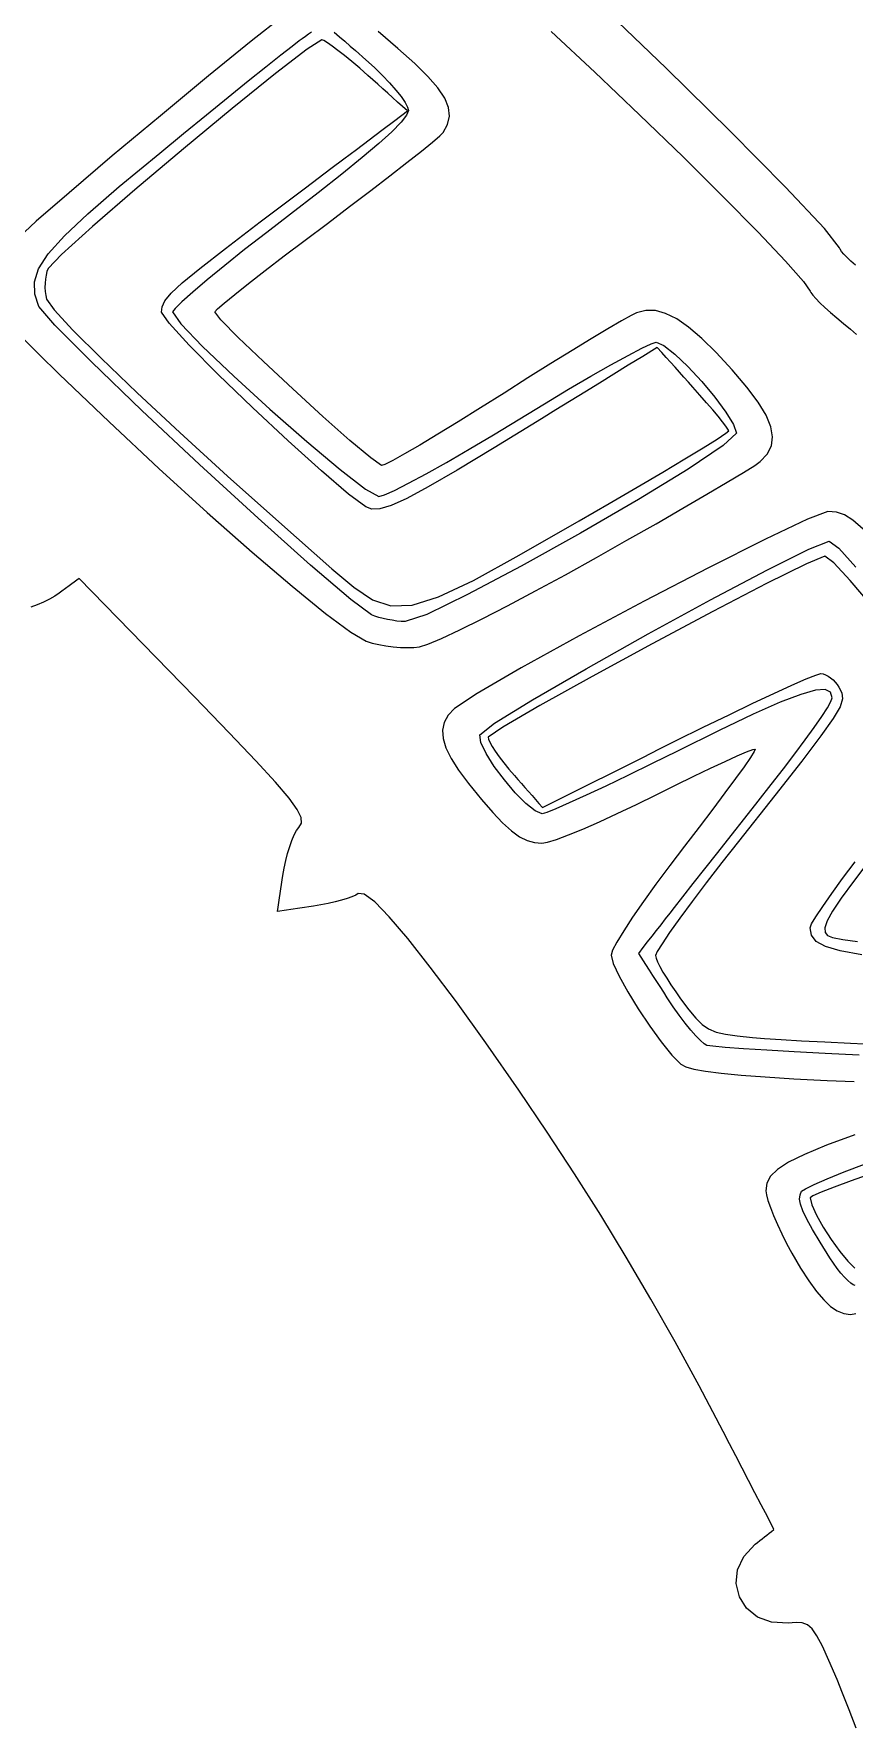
# Model space of a CAD drawing. Extents: x 0.3 to 13.7, y 0.1 to 13.4.
# Drawn here: x 10.052 to 11.289, y 8.444 to 10.998 of the extents above; entities that cross this region are included whole.
import ezdxf

# ---------------------------------------------------------------- set-up
doc = ezdxf.new("R2010")
doc.units = 0
doc.layers.get('0').update_dxf_attribs({"linetype": 'CONTINUOUS'})

msp = doc.modelspace()

# ---------------------------------------------------------------- linework, layer by layer
at = {"color": 0}
for points in [[(11.2905, 10.6492), (11.2839, 10.6553), (11.2781, 10.6608), (11.2733, 10.6658), (11.2696, 10.67), (11.2674, 10.6733), (11.2665, 10.6755), (11.2442, 10.7044), (11.1853, 10.7668), (11.1018, 10.8512), (11.0054, 10.9461), (10.908, 11.0399)], [(10.4282, 11.0254), (10.3796, 10.987), (10.3151, 10.9346), (10.2427, 10.8747), (10.1701, 10.8139), (10.1051, 10.7586), (10.0556, 10.7154), (10.0294, 10.6908)], [(10.0366, 10.5381), (10.0595, 10.515), (10.0901, 10.4851), (10.1654, 10.4129), (10.2406, 10.3426), (10.3133, 10.2765), (10.381, 10.2166), (10.4413, 10.1652), (10.4917, 10.1242), (10.5298, 10.0959), (10.5532, 10.0824), (10.5622, 10.0796), (10.5723, 10.0772), (10.5828, 10.0753), (10.5938, 10.0739), (10.6045, 10.073), (10.615, 10.0727), (10.6247, 10.073), (10.6334, 10.074), (10.6458, 10.0778), (10.6664, 10.0865), (10.6941, 10.0994), (10.7277, 10.1161), (10.7662, 10.1358), (10.8085, 10.1582), (10.8535, 10.1826), (10.9, 10.2084), (10.9, 10.2084), (10.9461, 10.2345), (10.99, 10.2595), (11.0304, 10.2828), (11.0666, 10.3038), (11.0973, 10.322), (11.1217, 10.3367), (11.1387, 10.3473), (11.1472, 10.3533), (11.1577, 10.3645), (11.164, 10.3768), (11.1658, 10.3903), (11.1631, 10.4056), (11.1558, 10.4229), (11.1437, 10.4427), (11.1267, 10.4654), (11.1047, 10.4913), (11.0807, 10.5174), (11.0589, 10.5388), (11.0391, 10.5557), (11.0211, 10.5682), (11.0044, 10.5764), (10.989, 10.5807), (10.9746, 10.5809), (10.9607, 10.5776), (10.9524, 10.5736), (10.9377, 10.5653), (10.9174, 10.5534), (10.8924, 10.5384), (10.8633, 10.5207), (10.8312, 10.5008), (10.7968, 10.4792), (10.7608, 10.4564), (10.7252, 10.434), (10.6916, 10.4131), (10.6609, 10.3943), (10.6337, 10.378), (10.6109, 10.3647), (10.5932, 10.3548), (10.5813, 10.3488), (10.5761, 10.3471), (10.5598, 10.3586), (10.5286, 10.385), (10.4876, 10.4212), (10.4424, 10.4626), (10.3981, 10.5039), (10.3602, 10.5404), (10.3339, 10.5671), (10.3247, 10.579), (10.3287, 10.5833), (10.339, 10.5922), (10.355, 10.6052), (10.3758, 10.6217), (10.4009, 10.6413), (10.4295, 10.6633), (10.4609, 10.6871), (10.4945, 10.7123), (10.5281, 10.7377), (10.5598, 10.7618), (10.5889, 10.7841), (10.6145, 10.804), (10.6362, 10.8211), (10.6529, 10.8346), (10.6642, 10.8442), (10.6693, 10.8491), (10.6758, 10.8614), (10.6785, 10.8738), (10.6771, 10.8869), (10.6714, 10.9009), (10.6612, 10.9165), (10.6462, 10.9339), (10.6262, 10.9536), (10.6009, 10.9762), (10.571, 11.0015)], [(10.5048, 11.0007), (10.5128, 10.9937), (10.5208, 10.9868), (10.5288, 10.9797), (10.5368, 10.9728), (10.5527, 10.9588), (10.5656, 10.9472), (10.5776, 10.9355), (10.5884, 10.9241), (10.5979, 10.9134), (10.6057, 10.9034), (10.6116, 10.8948), (10.6153, 10.8876), (10.6166, 10.8823), (10.6139, 10.8753), (10.6055, 10.8647), (10.5915, 10.8505), (10.5721, 10.8327), (10.547, 10.8114), (10.5164, 10.7866), (10.4804, 10.7582), (10.4389, 10.7262), (10.4032, 10.6988), (10.3698, 10.6728), (10.3397, 10.6487), (10.3133, 10.6272), (10.2916, 10.6087), (10.2751, 10.5942), (10.2648, 10.584), (10.2611, 10.5788), (10.2735, 10.5608), (10.3064, 10.5265), (10.3533, 10.4817), (10.4078, 10.432), (10.4633, 10.3833), (10.5136, 10.3414), (10.552, 10.3118), (10.5722, 10.3007), (10.5806, 10.3031), (10.5958, 10.3098), (10.617, 10.3205), (10.6434, 10.3347), (10.6741, 10.3519), (10.7082, 10.3717), (10.745, 10.3934), (10.8217, 10.4403), (10.8581, 10.4621), (10.8919, 10.4819), (10.922, 10.4991), (10.9479, 10.5133), (10.9684, 10.5241), (10.9828, 10.5309), (10.9903, 10.5333), (11.0017, 10.5284), (11.0183, 10.5153), (11.038, 10.4964), (11.0588, 10.4739), (11.0786, 10.4503), (11.0953, 10.4278), (11.1068, 10.409), (11.1111, 10.3961), (11.0913, 10.3772), (11.0385, 10.3419), (10.9633, 10.2958), (10.8759, 10.2451), (10.7866, 10.1953), (10.706, 10.1526), (10.6443, 10.1228), (10.6118, 10.1118), (10.6056, 10.1122), (10.599, 10.1128), (10.5921, 10.1139), (10.5852, 10.1151), (10.5784, 10.1166), (10.572, 10.1183), (10.5661, 10.1201), (10.5611, 10.122), (10.5611, 10.122), (10.5297, 10.1452), (10.4693, 10.1969), (10.39, 10.2678), (10.3019, 10.3487), (10.2147, 10.4304), (10.1387, 10.5035), (10.0837, 10.5588), (10.0597, 10.587), (10.0534, 10.6058), (10.0528, 10.6242), (10.0592, 10.6438), (10.0738, 10.6663), (10.0981, 10.6933), (10.1333, 10.7266), (10.1808, 10.7677), (10.2418, 10.8184), (10.2774, 10.8477), (10.3121, 10.8759), (10.345, 10.9027), (10.3752, 10.927), (10.4019, 10.9485), (10.4242, 10.9663), (10.4412, 10.9796), (10.4522, 10.9879), (10.4567, 10.9912), (10.4613, 10.9946), (10.4659, 10.9979), (10.4705, 11.0013)], [(10.8317, 11.0017), (10.8977, 10.9403), (10.9651, 10.8761), (11.0307, 10.8124), (11.0913, 10.7524), (11.1439, 10.699), (11.1853, 10.6554), (11.2125, 10.6248), (11.2222, 10.6102), (11.2232, 10.6079), (11.2262, 10.6041), (11.2309, 10.5989), (11.2371, 10.5927), (11.2446, 10.5856), (11.2532, 10.5779), (11.2626, 10.5697), (11.2728, 10.5612), (11.2829, 10.5528), (11.292, 10.5447)], [(11.3023, 10.2513), (11.2869, 10.265), (11.274, 10.2731), (11.2618, 10.2769), (11.2491, 10.2777), (11.2185, 10.2665), (11.155, 10.2364), (11.0692, 10.1931), (10.9721, 10.1426), (10.8743, 10.0902), (10.7869, 10.0421), (10.7205, 10.0036), (10.6861, 9.98068), (10.6768, 9.9706), (10.6707, 9.9599), (10.6681, 9.94835), (10.6689, 9.9356), (10.6731, 9.92144), (10.6809, 9.9056), (10.6922, 9.88786), (10.7071, 9.86783), (10.7267, 9.84369), (10.7437, 9.824), (10.7586, 9.80832), (10.7719, 9.79628), (10.784, 9.7876), (10.7955, 9.78196), (10.8066, 9.77875), (10.818, 9.77772), (10.8264, 9.77929), (10.8399, 9.78347), (10.8579, 9.79031), (10.8797, 9.79915), (10.9045, 9.81), (10.9316, 9.82232), (10.9604, 9.83604), (10.9902, 9.85064), (11.0195, 9.86524), (11.047, 9.87869), (11.0721, 9.89074), (11.0941, 9.90099), (11.1125, 9.9094), (11.1266, 9.91542), (11.1358, 9.91894), (11.1395, 9.91976), (11.1381, 9.91601), (11.1323, 9.90696), (11.1227, 9.89312), (11.1098, 9.87511), (11.0939, 9.85351), (11.0755, 9.82894), (11.055, 9.80197), (11.0328, 9.77322), (11.0106, 9.74414), (10.9899, 9.71615), (10.9711, 9.68994), (10.9547, 9.66618), (10.9412, 9.64556), (10.9309, 9.62875), (10.9245, 9.61638), (10.9222, 9.60915), (10.9255, 9.59657), (10.9342, 9.57747), (10.9473, 9.55393), (10.9631, 9.5281), (10.9804, 9.50217), (10.9978, 9.47819), (11.0139, 9.45839), (11.0273, 9.44482), (11.0347, 9.44086), (11.0471, 9.43728), (11.0648, 9.43392), (11.0884, 9.43088), (11.1181, 9.428), (11.1543, 9.42529), (11.1975, 9.42275), (11.2479, 9.42025), (11.2888, 9.41835)], [(11.2961, 9.45796), (11.2451, 9.46056), (11.1983, 9.46326), (11.1568, 9.46571), (11.1217, 9.46799), (11.0942, 9.47), (11.0755, 9.47162), (11.0667, 9.47293), (11.0624, 9.47526), (11.0568, 9.48008), (11.05, 9.48714), (11.0423, 9.49604), (11.0338, 9.50657), (11.025, 9.51839), (11.0159, 9.53119), (11.0069, 9.54476), (11.0015, 9.55311), (10.9962, 9.56153), (10.9854, 9.57824), (10.98, 9.58658), (10.9746, 9.595), (10.9639, 9.61165), (10.9706, 9.62028), (10.9773, 9.62896), (10.9841, 9.63764), (10.9908, 9.64626), (10.9976, 9.65494), (11.0043, 9.66357), (11.0111, 9.67219), (11.0178, 9.68088), (11.0305, 9.6971), (11.046, 9.7169), (11.0637, 9.73936), (11.083, 9.76383), (11.1031, 9.7895), (11.1237, 9.81565), (11.1441, 9.84136), (11.1637, 9.86615), (11.1821, 9.88981), (11.1993, 9.91243), (11.215, 9.93343), (11.2286, 9.95247), (11.2398, 9.96881), (11.2483, 9.98199), (11.2537, 9.99149), (11.2555, 9.99675), (11.2531, 10.0054), (11.2451, 10.0095), (11.2304, 10.0086), (11.2081, 10.0022), (11.1771, 9.99029), (11.1365, 9.97228), (11.0852, 9.94786), (11.0222, 9.91661), (10.984, 9.89774), (10.9477, 9.87999), (10.9143, 9.86393), (10.8844, 9.84999), (10.8591, 9.83843), (10.839, 9.82969), (10.8251, 9.82417), (10.8181, 9.82226), (10.8076, 9.82644), (10.7936, 9.83768), (10.7776, 9.85394), (10.7613, 9.87321), (10.7462, 9.89367), (10.734, 9.91308), (10.7261, 9.92953), (10.7242, 9.94108), (10.7466, 9.95861), (10.8038, 9.99393), (10.8847, 10.0409), (10.9779, 10.0933), (11.0723, 10.1449), (11.1568, 10.1895), (11.2202, 10.221), (11.2512, 10.233), (11.2654, 10.2224), (11.2911, 10.194)], [(11.3148, 10.1361), (11.2826, 10.1741), (11.2578, 10.2007), (11.2446, 10.2106), (11.2167, 10.1991), (11.1567, 10.1694), (11.0755, 10.1272), (10.9841, 10.0785), (10.8936, 10.0293), (10.8148, 9.9854), (10.759, 9.95285), (10.737, 9.93744), (10.7374, 9.93451), (10.7393, 9.9299), (10.7428, 9.92383), (10.7476, 9.9165), (10.7535, 9.90821), (10.7604, 9.89914), (10.7682, 9.88954), (10.7766, 9.87961), (10.7818, 9.87364), (10.7872, 9.86762), (10.7924, 9.8616), (10.7977, 9.85562), (10.803, 9.84961), (10.8135, 9.83757), (10.8188, 9.83154), (10.844, 9.84412), (10.8693, 9.85678), (10.8944, 9.86936), (10.9196, 9.882), (10.9448, 9.89458), (10.97, 9.90722), (10.9952, 9.91982), (11.0204, 9.93246), (11.0612, 9.95275), (11.1, 9.97157), (11.1357, 9.98876), (11.1676, 10.0037), (11.1947, 10.0161), (11.2161, 10.0254), (11.231, 10.0313), (11.2384, 10.0334), (11.2419, 10.0329), (11.2456, 10.0317), (11.2494, 10.0298), (11.2532, 10.0273), (11.2568, 10.0242), (11.2602, 10.0208), (11.2632, 10.017), (11.2657, 10.0129), (11.2699, 10.0043), (11.271, 9.9955), (11.2674, 9.98361), (11.2572, 9.96576), (11.2386, 9.93946), (11.2098, 9.90158), (11.169, 9.84961), (11.1144, 9.7806), (11.0892, 9.74854), (11.0657, 9.7181), (11.0444, 9.68989), (11.0258, 9.66476), (11.0105, 9.64333), (10.999, 9.62631), (10.9916, 9.61442), (10.9892, 9.6084), (10.99, 9.60454), (10.9922, 9.5989), (10.9958, 9.59179), (11.0004, 9.58344), (11.0061, 9.57417), (11.0125, 9.56413), (11.0196, 9.55371), (11.0271, 9.54308), (11.0395, 9.52653), (11.0499, 9.51394), (11.0594, 9.50456), (11.0693, 9.49783), (11.0807, 9.49311), (11.0947, 9.48981), (11.1125, 9.48725), (11.1352, 9.48492), (11.1535, 9.48346), (11.1786, 9.48178), (11.2094, 9.47999), (11.2447, 9.47808), (11.2834, 9.47618), (11.3245, 9.47428)], [(11.2919, 8.44358), (11.2811, 8.47136), (11.2713, 8.49604), (11.2628, 8.51671), (11.2505, 8.54546), (11.2407, 8.56722), (11.2326, 8.58285), (11.2254, 8.59326), (11.2182, 8.59944), (11.2104, 8.60237), (11.201, 8.60286), (11.1893, 8.60194), (11.164, 8.60308), (11.1428, 8.61106), (11.1265, 8.6244), (11.1157, 8.64171), (11.111, 8.6614), (11.113, 8.68218), (11.1222, 8.70242), (11.1395, 8.72071), (11.143, 8.72353), (11.1465, 8.72624), (11.1501, 8.72906), (11.1537, 8.73188), (11.1572, 8.73465), (11.1607, 8.73742), (11.1643, 8.74024), (11.1678, 8.743), (11.1583, 8.7615), (11.1487, 8.78), (11.1391, 8.7985), (11.1295, 8.817), (11.12, 8.8355), (11.1103, 8.85394), (11.1008, 8.87244), (11.0912, 8.89094), (11.0552, 8.95942), (11.0189, 9.02576), (10.9823, 9.09044), (10.945, 9.15386), (10.9067, 9.21674), (10.8671, 9.27929), (10.826, 9.34207), (10.7829, 9.4056), (10.7335, 9.47657), (10.689, 9.53851), (10.6497, 9.59104), (10.6159, 9.6339), (10.5879, 9.66672), (10.5659, 9.68918), (10.5501, 9.70096), (10.5409, 9.70176), (10.5372, 9.69943), (10.5315, 9.69694), (10.5242, 9.69439), (10.5157, 9.69179), (10.5061, 9.68929), (10.4956, 9.68685), (10.4847, 9.68474), (10.4735, 9.68283), (10.4667, 9.68192), (10.46, 9.68088), (10.4532, 9.6799), (10.4396, 9.67785), (10.4328, 9.67686), (10.4193, 9.67475), (10.4203, 9.68158), (10.4213, 9.68842), (10.4222, 9.69521), (10.4233, 9.70193), (10.4243, 9.70876), (10.4253, 9.71556), (10.4263, 9.72233), (10.4273, 9.72911), (10.4293, 9.74035), (10.4317, 9.75157), (10.4345, 9.76247), (10.4377, 9.77274), (10.4411, 9.78207), (10.4446, 9.79015), (10.4481, 9.79671), (10.4515, 9.80143), (10.4553, 9.808), (10.4549, 9.81646), (10.4492, 9.8285), (10.4367, 9.84576), (10.4162, 9.86974), (10.3864, 9.90213), (10.3462, 9.94439), (10.2941, 9.99832), (10.1204, 10.1771), (10.1167, 10.1744), (10.1129, 10.1716), (10.1092, 10.1688), (10.1054, 10.166), (10.0942, 10.1577), (10.0904, 10.1549), (10.0836, 10.1503), (10.0755, 10.1458), (10.0666, 10.1414), (10.0571, 10.1373), (10.0473, 10.1336)], [(11.3002, 9.60965), (11.2678, 9.6154), (11.2454, 9.62196), (11.2315, 9.62972), (11.2243, 9.639), (11.2222, 9.65028), (11.2245, 9.65597), (11.231, 9.66694), (11.2413, 9.68246), (11.2549, 9.70187), (11.2713, 9.72461), (11.2902, 9.74994)], [(11.3124, 9.75276), (11.2877, 9.72026), (11.2691, 9.69467), (11.2561, 9.67507), (11.2481, 9.6606), (11.2446, 9.65028), (11.2449, 9.64324), (11.2486, 9.63857), (11.2562, 9.63585), (11.2715, 9.63276), (11.2936, 9.62944)], [(11.2897, 9.33832), (11.2468, 9.32226), (11.2139, 9.30865), (11.1897, 9.29682), (11.1729, 9.28603), (11.1625, 9.27572), (11.1571, 9.26514), (11.1555, 9.25364), (11.1564, 9.2474), (11.1586, 9.23887), (11.1623, 9.22835), (11.1671, 9.21631), (11.1729, 9.20301), (11.1796, 9.18892), (11.1869, 9.17437), (11.1948, 9.15978), (11.208, 9.13704), (11.2203, 9.11778), (11.2318, 9.10183), (11.2428, 9.08919), (11.2532, 9.07949), (11.2633, 9.07264), (11.2733, 9.06858), (11.2833, 9.067), (11.2914, 9.06868)], [(11.2903, 9.11106), (11.2873, 9.11199), (11.2835, 9.11442), (11.279, 9.11828), (11.274, 9.12338), (11.2686, 9.12956), (11.263, 9.13656), (11.2574, 9.14442), (11.2519, 9.15272), (11.2519, 9.15272), (11.2374, 9.17626), (11.2259, 9.19553), (11.2173, 9.2111), (11.2114, 9.22358), (11.2079, 9.23346), (11.2065, 9.24126), (11.2071, 9.24761), (11.2095, 9.25299), (11.2152, 9.25689), (11.2283, 9.26329), (11.2482, 9.27181), (11.2738, 9.28207), (11.3043, 9.29368)], [(11.3151, 9.28), (11.284, 9.26882), (11.2583, 9.25917), (11.2388, 9.25157), (11.2265, 9.24615), (11.2222, 9.24333), (11.2248, 9.23236), (11.2318, 9.21696), (11.242, 9.199), (11.2541, 9.18024), (11.2669, 9.16243), (11.2791, 9.14751), (11.2896, 9.13721)]]:
    msp.add_lwpolyline(points, dxfattribs=at)
msp.add_lwpolyline([(10.874, 10.2636), (10.9194, 10.2899), (10.9617, 10.3147), (11.0001, 10.3373), (11.0335, 10.3574), (11.061, 10.3741), (11.0819, 10.3872), (11.095, 10.3959), (11.0995, 10.3997), (11.0983, 10.4021), (11.0951, 10.4067), (11.0901, 10.4133), (11.0834, 10.4214), (11.0754, 10.431), (11.0663, 10.4417), (11.0562, 10.4532), (11.0455, 10.4654), (11.0387, 10.4729), (11.0321, 10.4803), (11.0253, 10.4878), (11.0187, 10.4953), (11.0119, 10.5028), (11.0053, 10.5102), (10.9985, 10.5177), (10.9919, 10.5252), (10.97, 10.5118), (10.9482, 10.4983), (10.9263, 10.4848), (10.9045, 10.4714), (10.8827, 10.4579), (10.839, 10.431), (10.8172, 10.4175), (10.7462, 10.374), (10.6901, 10.3402), (10.6467, 10.3151), (10.6143, 10.2976), (10.5906, 10.2868), (10.5738, 10.2817), (10.5617, 10.2815), (10.5526, 10.2848), (10.5264, 10.304), (10.4854, 10.339), (10.4353, 10.3844), (10.3816, 10.4347), (10.3301, 10.4847), (10.2862, 10.5289), (10.2559, 10.5618), (10.2445, 10.5784), (10.2453, 10.5867), (10.2495, 10.5955), (10.2589, 10.6069), (10.2758, 10.6226), (10.3024, 10.6445), (10.3408, 10.6745), (10.3931, 10.7144), (10.4615, 10.7659), (10.4807, 10.7804), (10.4999, 10.7949), (10.5192, 10.8094), (10.5384, 10.8239), (10.5768, 10.8529), (10.5961, 10.8673), (10.6153, 10.8818), (10.6079, 10.8885), (10.6004, 10.8952), (10.5929, 10.9019), (10.5854, 10.9085), (10.578, 10.9153), (10.5705, 10.922), (10.563, 10.9287), (10.5556, 10.9354), (10.5433, 10.9461), (10.5316, 10.9562), (10.5205, 10.9652), (10.5105, 10.9732), (10.5017, 10.9797), (10.4945, 10.9847), (10.4892, 10.9878), (10.4859, 10.9889), (10.464, 10.975), (10.4162, 10.9382), (10.3512, 10.8857), (10.2777, 10.8249), (10.2044, 10.7631), (10.1402, 10.7075), (10.0937, 10.6654), (10.0736, 10.6443), (10.0718, 10.6396), (10.0704, 10.6342), (10.0695, 10.6284), (10.069, 10.6222), (10.0688, 10.6158), (10.0692, 10.6095), (10.07, 10.6035), (10.0713, 10.5979), (10.0828, 10.5818), (10.1109, 10.5514), (10.1533, 10.5091), (10.2078, 10.4569), (10.2721, 10.3968), (10.3439, 10.3312), (10.4211, 10.2621), (10.5011, 10.1917), (10.5342, 10.1637), (10.5626, 10.1448), (10.5904, 10.1355), (10.6222, 10.1367), (10.6622, 10.1494), (10.7146, 10.1741), (10.7838, 10.212), (10.874, 10.2636)], close=True, dxfattribs=at)

doc.saveas('drawing.dxf')
